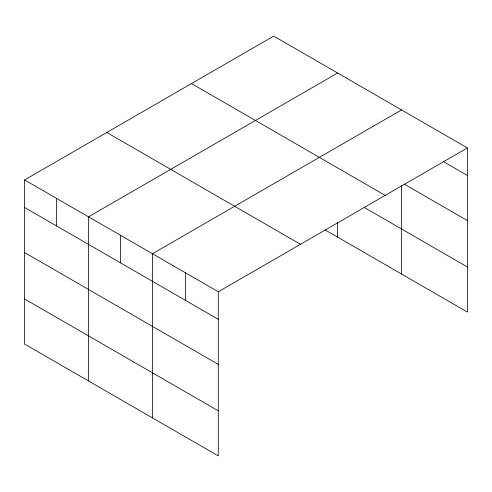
<?xml version="1.0" encoding="UTF-8"?>
<svg xmlns="http://www.w3.org/2000/svg" width="492" height="492" viewBox="0 0 492 492"><rect width="100%" height="100%" fill="white"/><g stroke="black" fill="none" stroke-linecap="round" stroke-linejoin="round"><path stroke-width="0.74" d="M24.6 179.937L218.288 291.756L218.288 455.887L24.6 344.068L24.6 179.937L273.712 36.113L467.4 147.932L467.4 312.063L325.237 229.985M337.629 73.013L88.517 216.837L88.517 380.968M401.546 109.913L152.434 253.737L152.434 417.868M218.288 291.756L467.4 147.932M443.692 161.8L467.4 175.484M404.178 184.057L467.4 220.557M191.505 83.572L385.193 195.398M364.369 207.507L467.4 266.996M106.807 132.471L300.495 244.296M24.6 207.489L218.288 319.308M24.6 252.556L218.288 364.381M24.6 298.995L218.288 410.82M401.546 185.582L401.546 274.044M337.629 222.63L337.629 237.144M185.361 272.746L185.361 300.298M120.472 235.287L120.472 262.839M56.555 198.387L56.555 225.939"/></g></svg>
